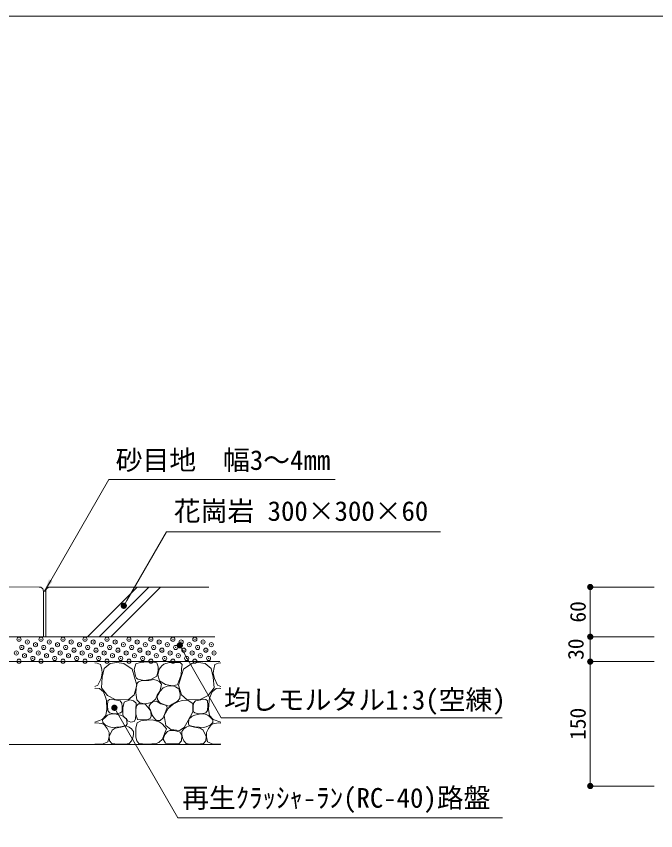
# Model space of a CAD drawing. Units: millimetres at full size, sheet at 1:10. Extents: x 1202 to 3940, y 458 to 2325.
# Drawn here: x 1971 to 2742, y 1288 to 2270 of the extents above; entities that cross this region are included whole.
import ezdxf
from ezdxf.enums import TextEntityAlignment as Align

# ---------------------------------------------------------------- set-up
doc = ezdxf.new("R2010")
doc.units = ezdxf.units.MM
doc.header["$LTSCALE"] = 10
doc.header["$PDMODE"] = 32
doc.header["$PDSIZE"] = 5
doc.linetypes.add('USER1', pattern=[50, 37.5, -12.5])
for name, color, linetype, lineweight in [('_0-0_', 7, 'Continuous', 13), ('ハッチ', 7, 'Continuous', 13), ('寸法', 1, 'Continuous', 13), ('本体', 7, 'Continuous', 13)]:
    doc.layers.add(name, color=color, linetype=linetype, lineweight=lineweight)
doc.styles.add('ＭＳ ゴシック', font='')
doc.styles.get('ＭＳ ゴシック').set_extended_font_data('MS Gothic')

# ---------------------------------------------------------------- blocks, each defined once
blk = doc.blocks.new('filled_arrow')
at = {"color": 0, "linetype": 'Continuous', "lineweight": -2}
blk.add_solid([(7.5, 1.25), (0, 0), (7.5, -1.25)], dxfattribs=at)
blk = doc.blocks.new('filled_dot')
at = {"color": 0, "linetype": 'Continuous', "lineweight": -2, "const_width": 1.25}
blk.add_lwpolyline([(-0.625, 0, 1), (0.625, 0, 1)], format="xyb", close=True, dxfattribs=at)

msp = doc.modelspace()

# ---------------------------------------------------------------- linework, layer by layer
at = {"layer": '_0-0_', "color": 6}
msp.add_lwpolyline([(3939.68, 2269.96), (1201.55, 2269.96), (1201.55, 458.14), (3939.68, 458.14)], close=True, dxfattribs=at)
at = {"layer": '_0-0_', "color": 1}
for points in [[(2004.8, 1576.69), (2012.3, 1589.68), (2082.43, 1711.14)], [(2168.01, 1511.29), (2171.73, 1504.78), (2217.86, 1424.03)]]:
    msp.add_lwpolyline(points, dxfattribs=at)
at = {"layer": 'ハッチ', "color": 4}
for p, q in [((2116.57, 1581.69), (2056.57, 1521.69)), ((2130.72, 1581.69), (2070.72, 1521.69))]:
    msp.add_line(p, q, dxfattribs=at)
at = {"layer": 'ハッチ', "color": 4, "linetype": 'USER1'}
msp.add_line((2144.86, 1581.69), (2084.86, 1521.69), dxfattribs=at)
at = {"layer": 'ハッチ', "color": 4}
for points in [[(2073, 1471.47), (2074.4, 1477.65), (2073.84, 1482.71), (2072.43, 1488.32), (2068.22, 1490.01), (2065.37, 1490.36)], [(2209.73, 1471.47), (2208.32, 1477.65), (2208.88, 1482.71), (2210.29, 1488.32), (2214.5, 1490.01), (2217.36, 1490.36)], [(2065.37, 1461.55), (2069.06, 1463.33), (2073, 1471.47)], [(2217.36, 1461.55), (2213.66, 1463.33), (2209.73, 1471.47)], [(2078.9, 1447.6), (2075.81, 1455.47), (2071.03, 1459.12), (2066.25, 1459.68), (2065.37, 1459.45)], [(2203.83, 1447.6), (2206.92, 1455.47), (2211.69, 1459.12), (2216.47, 1459.68), (2217.36, 1459.45)], [(2065.37, 1418.67), (2074.4, 1421.77), (2078.9, 1426.82), (2079.99, 1434.27), (2079.46, 1444.8), (2078.9, 1447.6)], [(2217.36, 1418.67), (2208.32, 1421.77), (2203.83, 1426.82), (2202.73, 1434.27), (2203.26, 1444.8), (2203.83, 1447.6)], [(2065.37, 1392.31), (2068.8, 1392.24), (2075.75, 1392.4), (2081.21, 1394.88), (2082.7, 1401), (2082.7, 1406.13), (2080.22, 1411.25), (2076.58, 1415.71), (2073.43, 1417.2), (2067.48, 1417.7), (2065.37, 1417.33)], [(2217.36, 1392.31), (2213.92, 1392.24), (2206.97, 1392.4), (2201.52, 1394.88), (2200.03, 1401), (2200.03, 1406.13), (2202.51, 1411.25), (2206.15, 1415.71), (2209.29, 1417.2), (2215.25, 1417.7), (2217.36, 1417.33)]]:
    msp.add_lwpolyline(points, dxfattribs=at)
for points in [[(2092.15, 1490.72), (2083.97, 1489.28), (2076.75, 1483.51), (2074.35, 1472.93), (2073.39, 1459.94), (2080.6, 1450.81), (2090.23, 1446), (2105.63, 1445.51), (2112.85, 1451.77), (2116.22, 1463.31), (2110.44, 1482.55), (2100.34, 1489.28)], [(2114.42, 1474.36), (2112.99, 1482.07), (2115, 1488.92), (2120.14, 1490.64), (2129.48, 1491.51), (2135.2, 1491.29), (2140.26, 1490.19), (2142.02, 1485.36), (2142.02, 1481.18), (2140.26, 1474.15), (2133, 1469.97), (2124.87, 1469.09), (2117.39, 1470.41), (2115.85, 1471.73)], [(2148.76, 1488.48), (2155.07, 1490.75), (2168.43, 1490.75), (2170.96, 1488.23), (2170.2, 1482.94), (2169.7, 1475.88), (2166.42, 1466.8), (2164.65, 1463.78), (2159.1, 1462.52), (2150.78, 1464.03), (2143.46, 1468.57), (2141.44, 1475.63), (2143.21, 1482.68), (2146.49, 1486.72)], [(2190.57, 1490.72), (2198.75, 1489.28), (2205.97, 1483.51), (2208.38, 1472.93), (2209.34, 1459.94), (2202.12, 1450.81), (2192.5, 1446), (2177.1, 1445.51), (2169.88, 1451.77), (2166.51, 1463.31), (2172.28, 1482.55), (2182.39, 1489.28)], [(2115.31, 1460.64), (2116.49, 1465.55), (2118.25, 1467.51), (2121.2, 1468.69), (2130.62, 1469.08), (2134.74, 1469.67), (2136.7, 1470.25), (2140.63, 1469.08), (2143.57, 1467.51), (2145.93, 1464.57), (2145.14, 1460.64), (2143.77, 1456.13), (2140.63, 1451.42), (2139.26, 1446.91), (2134.74, 1442.99), (2130.42, 1441.42), (2125.52, 1440.83), (2119.63, 1442.01), (2116.29, 1445.54), (2115, 1454.17), (2115.31, 1458.88)], [(2144.16, 1455.94), (2148.09, 1460.25), (2154.06, 1462.52), (2160.87, 1462.01), (2162.88, 1461.26), (2166.92, 1458.74), (2168.43, 1452.43), (2168.18, 1447.39), (2165.16, 1443.86), (2158.85, 1440.33), (2155.07, 1438.07), (2150.27, 1439.33), (2143.46, 1442.35), (2141.22, 1445.93), (2140.83, 1449.86), (2142.59, 1453.19)], [(2098.42, 1433.59), (2098.42, 1437.65), (2098.08, 1441.7), (2095.88, 1444.23), (2089.29, 1445.75), (2085.57, 1446.6), (2083.37, 1446.09), (2081.18, 1444.4), (2080.84, 1439.33), (2081.35, 1432.91), (2083.17, 1429.85), (2086.86, 1429.24), (2091.94, 1428.93), (2096.4, 1429.85), (2098.59, 1431.73)], [(2099.85, 1426.39), (2099.28, 1428.1), (2099.28, 1435.81), (2100.99, 1442.66), (2107.85, 1445.52), (2112.14, 1444.38), (2115.28, 1441.52), (2114.78, 1433.92), (2115.12, 1428.85), (2114.61, 1422.43), (2112.78, 1419.37), (2109.09, 1418.75), (2104.99, 1420.39), (2103.56, 1422.96), (2101.56, 1424.1)], [(2130.93, 1438.22), (2132.5, 1440.76), (2135.81, 1443.49), (2139.71, 1444.07), (2144.98, 1440.76), (2151.42, 1439), (2152.79, 1436.47), (2151.03, 1431.98), (2147.91, 1423.99), (2144.2, 1420.67), (2140.1, 1420.67), (2137.37, 1423.01), (2134.84, 1427.11), (2132.5, 1433.15), (2131.13, 1435.69)], [(2165.61, 1443.39), (2170.67, 1444.8), (2174.6, 1445.08), (2178.26, 1444.8), (2183.6, 1441.15), (2183.6, 1431.04), (2178.26, 1420.65), (2173.2, 1412.22), (2167.58, 1408.57), (2157.18, 1409.98), (2151, 1414.75), (2149.03, 1426.54), (2153.81, 1435.25), (2159.99, 1440.3)], [(2184.3, 1433.59), (2184.3, 1437.65), (2184.64, 1441.7), (2186.84, 1444.23), (2193.43, 1445.75), (2197.15, 1446.6), (2199.35, 1446.09), (2201.55, 1444.4), (2201.89, 1439.33), (2201.38, 1432.91), (2199.56, 1429.85), (2195.86, 1429.24), (2190.79, 1428.93), (2186.32, 1429.85), (2184.13, 1431.73)], [(2115.13, 1434.13), (2115.91, 1438.22), (2118.06, 1440.76), (2120.4, 1440.76), (2126.06, 1440.37), (2129.96, 1436.47), (2133.08, 1431.98), (2133.47, 1425.74), (2132.11, 1423.01), (2129.57, 1421.84), (2122.94, 1421.45), (2117.08, 1422.04), (2115.13, 1428.28)], [(2103.32, 1414.79), (2104.4, 1416.78), (2103.79, 1422.32), (2099.63, 1425.86), (2096.4, 1426.93), (2089.17, 1428.78), (2084.25, 1428.16), (2080.86, 1426.93), (2078.25, 1424.63), (2074.71, 1421.55), (2075.02, 1418.32), (2078.25, 1415.09), (2083.02, 1413.09), (2086.25, 1412.33), (2096.55, 1413.09), (2101.94, 1414.17)], [(2179.4, 1414.79), (2178.32, 1416.78), (2178.94, 1422.32), (2183.09, 1425.86), (2186.32, 1426.93), (2193.56, 1428.78), (2198.48, 1428.16), (2201.86, 1426.93), (2204.48, 1424.63), (2208.02, 1421.55), (2207.71, 1418.32), (2204.48, 1415.09), (2199.71, 1413.09), (2196.48, 1412.33), (2186.17, 1413.09), (2180.79, 1414.17)], [(2115, 1400.71), (2115, 1412.03), (2116.51, 1418.07), (2121.19, 1420.48), (2128.14, 1421.24), (2134.94, 1421.54), (2142.94, 1419.12), (2146.57, 1416.71), (2150.04, 1413.24), (2152.16, 1410.82), (2150.04, 1405.69), (2147.32, 1398.14), (2142.79, 1394.22), (2139.47, 1392.86), (2134.18, 1392.56), (2127.39, 1392.1), (2118.63, 1393.16), (2116.06, 1396.33)], [(2112.07, 1407.51), (2109.93, 1410.6), (2107.07, 1412.74), (2103.26, 1414.17), (2096.84, 1412.74), (2089.94, 1411.55), (2086.37, 1409.18), (2082.8, 1401.33), (2083.28, 1396.1), (2086.13, 1393.01), (2093.27, 1392.06), (2101.75, 1392.28), (2106.83, 1393.01), (2109.93, 1396.34), (2111.45, 1399.92), (2112.07, 1403.95)], [(2156.14, 1408.7), (2161.62, 1408.7), (2168.28, 1406.8), (2170.42, 1402.04), (2169.94, 1396.1), (2166.85, 1392.53), (2159.24, 1392.53), (2150.91, 1393.25), (2148.05, 1398), (2149.96, 1403.95), (2153.29, 1407.27)], [(2170.66, 1407.51), (2172.8, 1410.6), (2175.65, 1412.74), (2179.46, 1414.17), (2185.88, 1412.74), (2192.78, 1411.55), (2196.35, 1409.18), (2199.92, 1401.33), (2199.45, 1396.1), (2196.59, 1393.01), (2189.45, 1392.06), (2180.97, 1392.28), (2175.89, 1393.01), (2172.8, 1396.34), (2171.28, 1399.92), (2170.66, 1403.95)]]:
    msp.add_lwpolyline(points, close=True, dxfattribs=at)
at = {"layer": 'ハッチ'}
for p in [(1974.04, 1518.74), (1983.98, 1515.43), (1993.92, 1512.11), (2000.55, 1518.74), (2010.5, 1515.43), (2020.44, 1512.11), (2027.07, 1518.74), (2037.01, 1515.43), (2046.96, 1512.11), (2053.58, 1518.74), (2063.53, 1515.43), (2073.47, 1512.11), (2080.1, 1518.74), (2090.04, 1515.43), (2099.99, 1512.11), (2106.62, 1518.74), (2116.56, 1515.43), (2126.5, 1512.11), (2133.13, 1518.74), (2143.08, 1515.43), (2153.02, 1512.11), (2159.65, 1518.74), (2169.59, 1515.43), (2179.54, 1512.11), (2186.17, 1518.74), (2196.11, 1515.43), (2206.05, 1512.11), (1970.72, 1502.17), (1977.35, 1508.8), (1987.29, 1505.48), (1997.24, 1502.17), (2003.87, 1508.8), (2013.81, 1505.48), (2023.75, 1502.17), (2030.38, 1508.8), (2040.33, 1505.48), (2050.27, 1502.17), (2056.9, 1508.8), (2066.84, 1505.48), (2076.79, 1502.17), (2083.42, 1508.8), (2093.36, 1505.48), (2103.3, 1502.17), (2109.93, 1508.8), (2119.88, 1505.48), (2129.82, 1502.17), (2136.45, 1508.8), (2146.39, 1505.48), (2156.34, 1502.17), (2162.97, 1508.8), (2172.91, 1505.48), (2182.85, 1502.17), (2189.48, 1508.8), (2199.43, 1505.48), (2209.37, 1502.17), (1974.04, 1492.22), (1980.66, 1498.85), (1990.61, 1495.54), (2000.55, 1492.22), (2007.18, 1498.85), (2017.12, 1495.54), (2027.07, 1492.22), (2033.7, 1498.85), (2043.64, 1495.54), (2053.58, 1492.22), (2060.21, 1498.85), (2070.16, 1495.54), (2080.1, 1492.22), (2086.73, 1498.85), (2096.67, 1495.54), (2106.62, 1492.22), (2113.25, 1498.85), (2123.19, 1495.54), (2133.13, 1492.22), (2139.76, 1498.85), (2149.71, 1495.54), (2159.65, 1492.22), (2166.28, 1498.85), (2176.22, 1495.54), (2186.17, 1492.22), (2192.8, 1498.85), (2202.74, 1495.54)]:
    msp.add_point(p, dxfattribs=at)
at = {"layer": '寸法'}
for p, q in [((2082.43, 1711.14), (2355.59, 1711.14)), ((2151.99, 1648.33), (2482.36, 1648.33)), ((2663.24, 1581.69), (2663.24, 1521.69)), ((2740.54, 1581.69), (2663.24, 1581.69)), ((2740.54, 1521.69), (2663.24, 1521.69)), ((2663.24, 1521.69), (2663.24, 1491.69)), ((2740.54, 1521.69), (2663.24, 1521.69)), ((2740.54, 1491.69), (2663.24, 1491.69)), ((2663.24, 1491.69), (2663.24, 1341.69)), ((2740.54, 1491.69), (2663.24, 1491.69)), ((2217.86, 1424.03), (2556.77, 1424.03)), ((2740.54, 1341.69), (2663.24, 1341.69)), ((2165.69, 1303.41), (2557.44, 1303.41))]:
    msp.add_line(p, q, dxfattribs=at)
for points in [[(2100.45, 1559.06), (2104.2, 1565.56), (2151.99, 1648.33)], [(2089.12, 1436.04), (2092.87, 1429.54), (2165.69, 1303.41)]]:
    msp.add_lwpolyline(points, dxfattribs=at)
at = {"layer": '本体'}
for p, q in [((1998.44, 1581.69), (1708.44, 1581.75)), ((2011.44, 1581.69), (2203.13, 1581.69)), ((2003.44, 1521.69), (2003.44, 1576.69)), ((2003.44, 1576.69), (2006.44, 1576.69)), ((2006.44, 1521.69), (2006.44, 1576.69)), ((1420.7, 1521.69), (2210.13, 1521.69)), ((1420.7, 1491.69), (2216.38, 1491.69)), ((1420.7, 1391.69), (2216.94, 1391.69))]:
    msp.add_line(p, q, dxfattribs=at)
for centre, start, end in [((1998.44, 1576.69), 359.99804, 90.00081), ((2011.44, 1576.69), 89.99919, 180.00196)]:
    msp.add_arc(centre, 5, start, end, dxfattribs=at)

# ---------------------------------------------------------------- block references
at = {"layer": '_0-0_', "color": 1}
for name, p, xscale, yscale, rotation in [('filled_arrow', (2004.8, 1576.69), 2, 2, 60), ('filled_dot', (2168.01, 1511.29), 3, 3, 299.7)]:
    msp.add_blockref(name, p, dxfattribs=dict(at, xscale=xscale, yscale=yscale, rotation=rotation))
at = {"layer": '寸法', "xscale": 3, "yscale": 3}
for p, rotation in [((2663.24, 1581.69), 270), ((2100.45, 1559.06), 60), ((2663.24, 1521.69), 90), ((2663.24, 1521.69), 270), ((2663.24, 1491.69), 90), ((2663.24, 1491.69), 270), ((2089.12, 1436.04), 300), ((2663.24, 1341.69), 90)]:
    msp.add_blockref('filled_dot', p, dxfattribs=dict(at, rotation=rotation))

# ---------------------------------------------------------------- texts
at = {"layer": '_0-0_', "color": 3, "style": 'ＭＳ ゴシック'}
for s, p in [('砂目地\u3000幅3～4mm', (2090.63, 1715.79)), ('花崗岩 300×300×60', (2160.7, 1654.34)), ('均しモルタル1:3(空練)', (2221.45, 1426.7)), ('再生ｸﾗｯｼｬ-ﾗﾝ(RC-40)路盤', (2170.78, 1308.4))]:
    msp.add_text(s, height=23.74, dxfattribs=at).set_placement(p, align=Align.BOTTOM_LEFT)
at = {"layer": '寸法', "style": 'ＭＳ ゴシック'}
for s, p in [('60', (2648.24, 1551.69)), ('30', (2645.74, 1506.69)), ('150', (2648.24, 1416.69))]:
    msp.add_text(s, height=18.99, rotation=90, dxfattribs=at).set_placement(p, align=Align.MIDDLE_CENTER)

doc.saveas('drawing.dxf')
